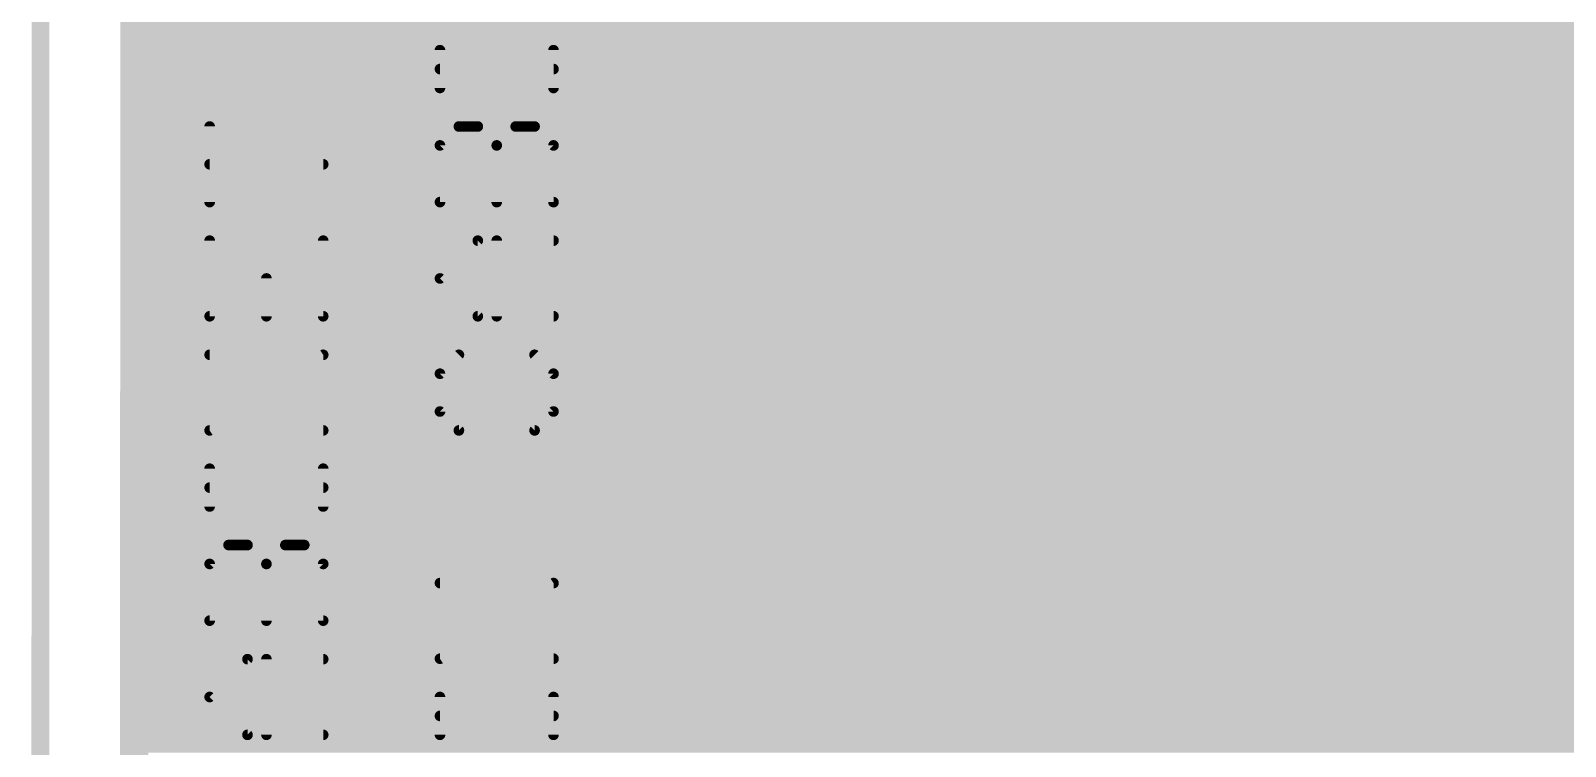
# Model space of a CAD drawing. Extents: x 0 to 10.8, y 0 to 6.1.
# Drawn here: x -0.006 to 0.86, y 2.556 to 2.96 of the extents above; entities that cross this region are included whole.
import ezdxf

# ---------------------------------------------------------------- set-up
doc = ezdxf.new("R2010")
doc.units = 0
for name, color, linetype in [('1', 22, 'CONTINUOUS'), ('16', 175, 'CONTINUOUS'), ('20', 7, 'CONTINUOUS'), ('25', 253, 'CONTINUOUS')]:
    doc.layers.add(name, color=color, linetype=linetype)

msp = doc.modelspace()

# ---------------------------------------------------------------- linework, layer by layer
at = {"layer": '1', "const_width": 0.016}
for points in [[(0.052252, 0.24398), (0.052953, 4.289807)], [(0.05272, 2.96), (1.154843, 2.96)], [(0.052717, 2.944), (1.170843, 2.944)], [(0.052717, 2.928), (1.186843, 2.928)], [(0.052713, 2.912), (1.202843, 2.912)], [(0.052709, 2.896), (1.218843, 2.896)], [(0.052705, 2.88), (1.234843, 2.88)], [(0.052705, 2.864), (1.250843, 2.864)], [(0.052701, 2.848), (1.266843, 2.848)], [(0.052697, 2.832), (1.282843, 2.832)], [(0.052697, 2.816), (1.30724, 2.816)], [(0.052693, 2.8), (1.24124, 2.8)], [(0.052689, 2.784), (1.239622, 2.784)], [(0.052689, 2.768), (1.239622, 2.768)], [(0.052685, 2.752), (1.239622, 2.752)], [(0.052681, 2.736), (1.239622, 2.736)], [(0.052677, 2.72), (1.239622, 2.72)], [(0.052677, 2.704), (1.239622, 2.704)], [(0.052673, 2.688), (1.239622, 2.688)], [(0.052669, 2.672), (1.239622, 2.672)], [(0.052669, 2.656), (1.239622, 2.656)], [(0.052665, 2.64), (1.239622, 2.64)], [(0.052661, 2.624), (1.244953, 2.624)], [(0.052661, 2.608), (1.486843, 2.608)], [(0.052657, 2.592), (1.502843, 2.592)], [(0.052654, 2.576), (1.518843, 2.576)], [(0.05265, 2.56), (1.534843, 2.56)]]:
    msp.add_lwpolyline(points, dxfattribs=at)
at = {"layer": '1', "const_width": 0.008}
for points in [[(0.05272, 2.964, 1), (0.05272, 2.956)], [(0.052717, 2.948, 1), (0.052717, 2.94)], [(0.052717, 2.932, 1), (0.052717, 2.924)], [(0.052713, 2.916, 1), (0.052713, 2.908)], [(0.052709, 2.9, 1), (0.052709, 2.892)], [(0.052705, 2.884, 1), (0.052705, 2.876)], [(0.052705, 2.868, 1), (0.052705, 2.86)], [(0.052701, 2.852, 1), (0.052701, 2.844)], [(0.052697, 2.836, 1), (0.052697, 2.828)], [(0.052697, 2.82, 1), (0.052697, 2.812)], [(0.052693, 2.804, 1), (0.052693, 2.796)], [(0.052689, 2.788, 1), (0.052689, 2.78)], [(0.052689, 2.772, 1), (0.052689, 2.764)], [(0.052685, 2.756, 1), (0.052685, 2.748)], [(0.052681, 2.74, 1), (0.052681, 2.732)], [(0.052677, 2.724, 1), (0.052677, 2.716)], [(0.052677, 2.708, 1), (0.052677, 2.7)], [(0.052673, 2.692, 1), (0.052673, 2.684)], [(0.052669, 2.676, 1), (0.052669, 2.668)], [(0.052669, 2.66, 1), (0.052669, 2.652)], [(0.052665, 2.644, 1), (0.052665, 2.636)], [(0.052661, 2.628, 1), (0.052661, 2.62)], [(0.052661, 2.612, 1), (0.052661, 2.604)], [(0.052657, 2.596, 1), (0.052657, 2.588)], [(0.052654, 2.58, 1), (0.052654, 2.572)], [(0.05265, 2.564, 1), (0.05265, 2.556)]]:
    msp.add_lwpolyline(points, format="xyb", dxfattribs=at)
at = {"layer": '16', "const_width": 0.016}
for points in [[(0.052252, 0.24398), (0.052953, 4.289807)], [(0.05272, 2.96), (1.306, 2.96)], [(0.052717, 2.944), (1.306, 2.944)], [(0.052717, 2.928), (1.306, 2.928)], [(0.052713, 2.912), (1.306, 2.912)], [(0.052709, 2.896), (1.306, 2.896)], [(0.052705, 2.88), (1.306, 2.88)], [(0.052705, 2.864), (1.306, 2.864)], [(0.052701, 2.848), (1.306, 2.848)], [(0.052697, 2.832), (1.306, 2.832)], [(0.052697, 2.816), (1.306, 2.816)], [(0.052693, 2.8), (1.306, 2.8)], [(0.052689, 2.784), (1.307339, 2.784)], [(0.052689, 2.768), (1.316843, 2.768)], [(0.052685, 2.752), (1.369043, 2.752)], [(0.052681, 2.736), (1.345193, 2.736)], [(0.052677, 2.72), (1.337602, 2.72)], [(0.052677, 2.704), (1.337, 2.704)], [(0.052673, 2.688), (1.342567, 2.688)], [(0.052669, 2.672), (1.359378, 2.672)], [(0.052669, 2.656), (1.378843, 2.656)], [(0.052665, 2.64), (1.394846, 2.64)], [(0.052661, 2.624), (1.410846, 2.624)], [(0.052661, 2.608), (1.426846, 2.608)], [(0.052657, 2.592), (1.442846, 2.592)], [(0.052654, 2.576), (1.458846, 2.576)], [(0.05265, 2.56), (1.474846, 2.56)]]:
    msp.add_lwpolyline(points, dxfattribs=at)
at = {"layer": '16', "const_width": 0.008}
for points in [[(0.05272, 2.964, 1), (0.05272, 2.956)], [(0.052717, 2.948, 1), (0.052717, 2.94)], [(0.052717, 2.932, 1), (0.052717, 2.924)], [(0.052713, 2.916, 1), (0.052713, 2.908)], [(0.052709, 2.9, 1), (0.052709, 2.892)], [(0.052705, 2.884, 1), (0.052705, 2.876)], [(0.052705, 2.868, 1), (0.052705, 2.86)], [(0.052701, 2.852, 1), (0.052701, 2.844)], [(0.052697, 2.836, 1), (0.052697, 2.828)], [(0.052697, 2.82, 1), (0.052697, 2.812)], [(0.052693, 2.804, 1), (0.052693, 2.796)], [(0.052689, 2.788, 1), (0.052689, 2.78)], [(0.052689, 2.772, 1), (0.052689, 2.764)], [(0.052685, 2.756, 1), (0.052685, 2.748)], [(0.052681, 2.74, 1), (0.052681, 2.732)], [(0.052677, 2.724, 1), (0.052677, 2.716)], [(0.052677, 2.708, 1), (0.052677, 2.7)], [(0.052673, 2.692, 1), (0.052673, 2.684)], [(0.052669, 2.676, 1), (0.052669, 2.668)], [(0.052669, 2.66, 1), (0.052669, 2.652)], [(0.052665, 2.644, 1), (0.052665, 2.636)], [(0.052661, 2.628, 1), (0.052661, 2.62)], [(0.052661, 2.612, 1), (0.052661, 2.604)], [(0.052657, 2.596, 1), (0.052657, 2.588)], [(0.052654, 2.58, 1), (0.052654, 2.572)], [(0.05265, 2.564, 1), (0.05265, 2.556)]]:
    msp.add_lwpolyline(points, format="xyb", dxfattribs=at)
at = {"layer": '20', "const_width": 0.01}
msp.add_lwpolyline([(0, 4.527559), (-0.000787, -0.007874)], dxfattribs=at)
at = {"layer": '25', "const_width": 0.006}
for points in [[(0.225094, 2.927248), (0.225094, 2.948598)], [(0.289146, 2.927248), (0.289146, 2.948598)], [(0.289146, 2.937921), (0.225094, 2.937921)], [(0.095173, 2.862795), (0.095173, 2.905496)], [(0.225094, 2.894819), (0.235768, 2.905496)], [(0.235768, 2.905496), (0.246445, 2.905496)], [(0.246445, 2.905496), (0.257122, 2.894819)], [(0.257122, 2.894819), (0.267795, 2.905496)], [(0.267795, 2.905496), (0.278472, 2.905496)], [(0.278472, 2.905496), (0.289146, 2.894819)], [(0.225094, 2.862795), (0.225094, 2.894819)], [(0.257122, 2.862795), (0.257122, 2.894819)], [(0.289146, 2.894819), (0.289146, 2.862795)], [(0.159224, 2.884146), (0.095173, 2.884146)], [(0.289146, 2.862795), (0.225094, 2.862795)], [(0.095173, 2.841043), (0.095173, 2.798343)], [(0.159224, 2.798343), (0.159224, 2.841043)], [(0.225094, 2.819693), (0.246445, 2.841043)], [(0.246445, 2.841043), (0.289146, 2.841043)], [(0.257122, 2.798343), (0.257122, 2.841043)], [(0.127201, 2.798343), (0.127201, 2.819693)], [(0.246445, 2.798343), (0.225094, 2.819693)], [(0.095173, 2.798343), (0.159224, 2.798343)], [(0.289146, 2.798343), (0.246445, 2.798343)], [(0.095173, 2.73389), (0.159224, 2.776591)], [(0.159224, 2.776591), (0.095173, 2.776591)], [(0.235768, 2.776591), (0.225094, 2.765913)], [(0.289146, 2.765913), (0.278472, 2.776591)], [(0.225094, 2.765913), (0.225094, 2.744563)], [(0.289146, 2.744563), (0.289146, 2.765913)], [(0.225094, 2.744563), (0.235768, 2.73389)], [(0.278472, 2.73389), (0.289146, 2.744563)], [(0.159224, 2.73389), (0.095173, 2.73389)], [(0.235768, 2.73389), (0.278472, 2.73389)], [(0.095173, 2.690921), (0.095173, 2.712272)], [(0.159224, 2.690921), (0.159224, 2.712272)], [(0.159224, 2.701594), (0.095173, 2.701594)], [(0.095173, 2.658492), (0.105846, 2.669169)], [(0.105846, 2.669169), (0.116524, 2.669169)], [(0.116524, 2.669169), (0.127201, 2.658492)], [(0.127201, 2.658492), (0.137874, 2.669169)], [(0.137874, 2.669169), (0.148551, 2.669169)], [(0.148551, 2.669169), (0.159224, 2.658492)], [(0.095173, 2.626469), (0.095173, 2.658492)], [(0.127201, 2.626469), (0.127201, 2.658492)], [(0.159224, 2.658492), (0.159224, 2.626469)], [(0.225094, 2.604984), (0.289146, 2.647685)], [(0.289146, 2.647685), (0.225094, 2.647685)], [(0.159224, 2.626469), (0.095173, 2.626469)], [(0.095173, 2.583366), (0.116524, 2.604717)], [(0.116524, 2.604717), (0.159224, 2.604717)], [(0.127201, 2.562016), (0.127201, 2.604717)], [(0.289146, 2.604984), (0.225094, 2.604984)], [(0.116524, 2.562016), (0.095173, 2.583366)], [(0.225094, 2.562016), (0.225094, 2.583366)], [(0.289146, 2.562016), (0.289146, 2.583366)], [(0.289146, 2.572689), (0.225094, 2.572689)], [(0.159224, 2.562016), (0.116524, 2.562016)]]:
    msp.add_lwpolyline(points, dxfattribs=at)
at = {"layer": '25', "const_width": 0.003}
for points in [[(0.226594, 2.948598, 1), (0.223594, 2.948598)], [(0.290646, 2.948598, 1), (0.287646, 2.948598)], [(0.225094, 2.939421, 1), (0.225094, 2.936421)], [(0.289146, 2.936421, 1), (0.289146, 2.939421)], [(0.223594, 2.927248, 1), (0.226594, 2.927248)], [(0.287646, 2.927248, 1), (0.290646, 2.927248)], [(0.096673, 2.905496, 1), (0.093673, 2.905496)], [(0.235768, 2.906996, 1), (0.235768, 2.903996)], [(0.236829, 2.904436, 1), (0.234707, 2.906557)], [(0.247506, 2.906557, 1), (0.245384, 2.904435)], [(0.246445, 2.903996, 1), (0.246445, 2.906996)], [(0.267795, 2.906996, 1), (0.267795, 2.903996)], [(0.268856, 2.904436, 1), (0.266734, 2.906557)], [(0.279533, 2.906557, 1), (0.277412, 2.904436)], [(0.278472, 2.903996, 1), (0.278472, 2.906996)], [(0.226594, 2.894819, 1), (0.223594, 2.894819)], [(0.224034, 2.895879, 1), (0.226155, 2.893758)], [(0.258622, 2.894819, 1), (0.255622, 2.894819)], [(0.256061, 2.895879, 1), (0.258183, 2.893758)], [(0.256061, 2.893758, 1), (0.258183, 2.89588)], [(0.290646, 2.894819, 1), (0.287646, 2.894819)], [(0.288085, 2.893758, 1), (0.290207, 2.895879)], [(0.095173, 2.885646, 1), (0.095173, 2.882646)], [(0.159224, 2.882646, 1), (0.159224, 2.885646)], [(0.225094, 2.864295, 1), (0.225094, 2.861295)], [(0.289146, 2.861295, 1), (0.289146, 2.864295)], [(0.093673, 2.862795, 1), (0.096673, 2.862795)], [(0.223594, 2.862795, 1), (0.226594, 2.862795)], [(0.255622, 2.862795, 1), (0.258622, 2.862795)], [(0.287646, 2.862795, 1), (0.290646, 2.862795)], [(0.096673, 2.841043, 1), (0.093673, 2.841043)], [(0.160724, 2.841043, 1), (0.157724, 2.841043)], [(0.246445, 2.842543, 1), (0.246445, 2.839543)], [(0.247506, 2.839983, 1), (0.245384, 2.842104)], [(0.258622, 2.841043, 1), (0.255622, 2.841043)], [(0.289146, 2.839543, 1), (0.289146, 2.842543)], [(0.128701, 2.819693, 1), (0.125701, 2.819693)], [(0.226155, 2.820754, 1), (0.224034, 2.818632)], [(0.224034, 2.820754, 1), (0.226155, 2.818632)], [(0.095173, 2.799843, 1), (0.095173, 2.796843)], [(0.093673, 2.798343, 1), (0.096673, 2.798343)], [(0.125701, 2.798343, 1), (0.128701, 2.798343)], [(0.157724, 2.798343, 1), (0.160724, 2.798343)], [(0.159224, 2.796843, 1), (0.159224, 2.799843)], [(0.246445, 2.799843, 1), (0.246445, 2.796843)], [(0.245384, 2.797282, 1), (0.247506, 2.799403)], [(0.255622, 2.798343, 1), (0.258622, 2.798343)], [(0.289146, 2.796843, 1), (0.289146, 2.799843)], [(0.095173, 2.778091, 1), (0.095173, 2.775091)], [(0.160056, 2.775342, 1), (0.158392, 2.777839)], [(0.159224, 2.775091, 1), (0.159224, 2.778091)], [(0.236829, 2.77553, 1), (0.234707, 2.777651)], [(0.279533, 2.777651, 1), (0.277412, 2.77553)], [(0.226594, 2.765913, 1), (0.223594, 2.765913)], [(0.224034, 2.766974, 1), (0.226155, 2.764853)], [(0.290646, 2.765913, 1), (0.287646, 2.765913)], [(0.288085, 2.764853, 1), (0.290207, 2.766974)], [(0.226155, 2.745624, 1), (0.224034, 2.743502)], [(0.223594, 2.744563, 1), (0.226594, 2.744563)], [(0.287646, 2.744563, 1), (0.290646, 2.744563)], [(0.290206, 2.743502, 1), (0.288085, 2.745624)], [(0.095173, 2.73539, 1), (0.095173, 2.73239)], [(0.094341, 2.735138, 1), (0.096005, 2.732642)], [(0.159224, 2.73239, 1), (0.159224, 2.73539)], [(0.235768, 2.73539, 1), (0.235768, 2.73239)], [(0.234707, 2.732829, 1), (0.236828, 2.73495)], [(0.277412, 2.73495, 1), (0.279533, 2.732829)], [(0.278472, 2.73239, 1), (0.278472, 2.73539)], [(0.096673, 2.712272, 1), (0.093673, 2.712272)], [(0.160724, 2.712272, 1), (0.157724, 2.712272)], [(0.095173, 2.703094, 1), (0.095173, 2.700094)], [(0.159224, 2.700094, 1), (0.159224, 2.703094)], [(0.093673, 2.690921, 1), (0.096673, 2.690921)], [(0.157724, 2.690921, 1), (0.160724, 2.690921)], [(0.105846, 2.670669, 1), (0.105846, 2.667669)], [(0.106907, 2.668109, 1), (0.104786, 2.67023)], [(0.117584, 2.67023, 1), (0.115463, 2.668109)], [(0.116524, 2.667669, 1), (0.116524, 2.670669)], [(0.137874, 2.670669, 1), (0.137874, 2.667669)], [(0.138935, 2.668109, 1), (0.136813, 2.67023)], [(0.149612, 2.67023, 1), (0.14749, 2.668109)], [(0.148551, 2.667669, 1), (0.148551, 2.670669)], [(0.096673, 2.658492, 1), (0.093673, 2.658492)], [(0.094112, 2.659553, 1), (0.096234, 2.657432)], [(0.128701, 2.658492, 1), (0.125701, 2.658492)], [(0.12614, 2.659553, 1), (0.128262, 2.657432)], [(0.12614, 2.657431, 1), (0.128261, 2.659553)], [(0.160724, 2.658492, 1), (0.157724, 2.658492)], [(0.158164, 2.657432, 1), (0.160285, 2.659553)], [(0.225094, 2.649185, 1), (0.225094, 2.646185)], [(0.289978, 2.646437, 1), (0.288314, 2.648933)], [(0.289146, 2.646185, 1), (0.289146, 2.649185)], [(0.095173, 2.627969, 1), (0.095173, 2.624969)], [(0.093673, 2.626469, 1), (0.096673, 2.626469)], [(0.125701, 2.626469, 1), (0.128701, 2.626469)], [(0.157724, 2.626469, 1), (0.160724, 2.626469)], [(0.159224, 2.624969, 1), (0.159224, 2.627969)], [(0.116524, 2.606217, 1), (0.116524, 2.603217)], [(0.117584, 2.603656, 1), (0.115463, 2.605777)], [(0.128701, 2.604717, 1), (0.125701, 2.604717)], [(0.159224, 2.603217, 1), (0.159224, 2.606217)], [(0.225094, 2.606484, 1), (0.225094, 2.603484)], [(0.224262, 2.606232, 1), (0.225927, 2.603736)], [(0.289146, 2.603484, 1), (0.289146, 2.606484)], [(0.096234, 2.584427, 1), (0.094113, 2.582305)], [(0.094113, 2.584427, 1), (0.096234, 2.582305)], [(0.226594, 2.583366, 1), (0.223594, 2.583366)], [(0.290646, 2.583366, 1), (0.287646, 2.583366)], [(0.225094, 2.574189, 1), (0.225094, 2.571189)], [(0.289146, 2.571189, 1), (0.289146, 2.574189)], [(0.116524, 2.563516, 1), (0.116524, 2.560516)], [(0.115463, 2.560955, 1), (0.117584, 2.563076)], [(0.125701, 2.562016, 1), (0.128701, 2.562016)], [(0.159224, 2.560516, 1), (0.159224, 2.563516)], [(0.223594, 2.562016, 1), (0.226594, 2.562016)], [(0.287646, 2.562016, 1), (0.290646, 2.562016)]]:
    msp.add_lwpolyline(points, format="xyb", dxfattribs=at)

doc.saveas('drawing.dxf')
